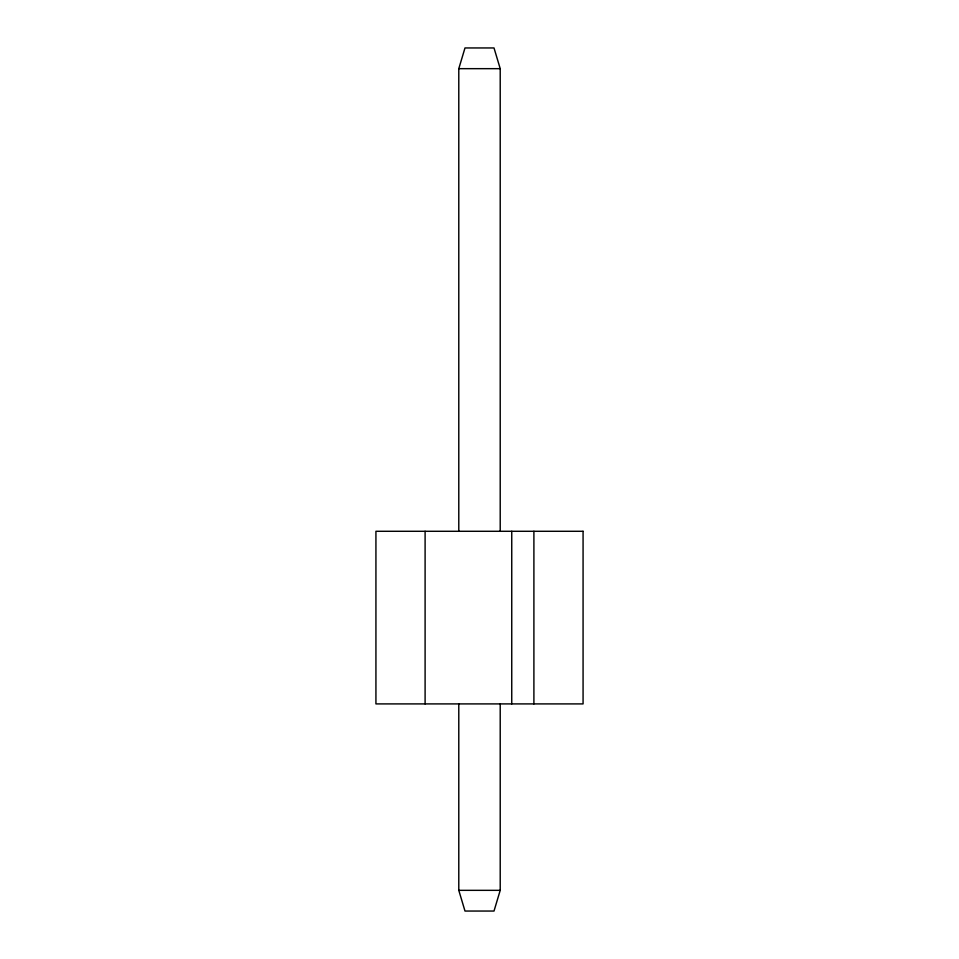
<?xml version="1.0" encoding="UTF-8"?>
<svg xmlns="http://www.w3.org/2000/svg" width="959" height="959" viewBox="0 0 959 959"><rect width="100%" height="100%" fill="white"/><g stroke="black" fill="none" stroke-linecap="round" stroke-linejoin="round"><path stroke-width="1.44" d="M458.786 531.286L458.786 68.664L464.995 47.95L494.005 47.95L500.214 68.664L500.214 531.286M500.214 703.906L500.214 890.336L494.005 911.05L464.995 911.05L458.786 890.336L458.786 703.906M458.786 68.664L500.214 68.664M458.786 890.336L500.214 890.336M533.899 531.286L533.899 703.906M511.746 531.286L511.746 703.906M425.101 531.286L425.101 703.906M583.072 531.286L375.928 531.286L375.928 703.906L583.072 703.906L583.072 531.286"/></g></svg>
